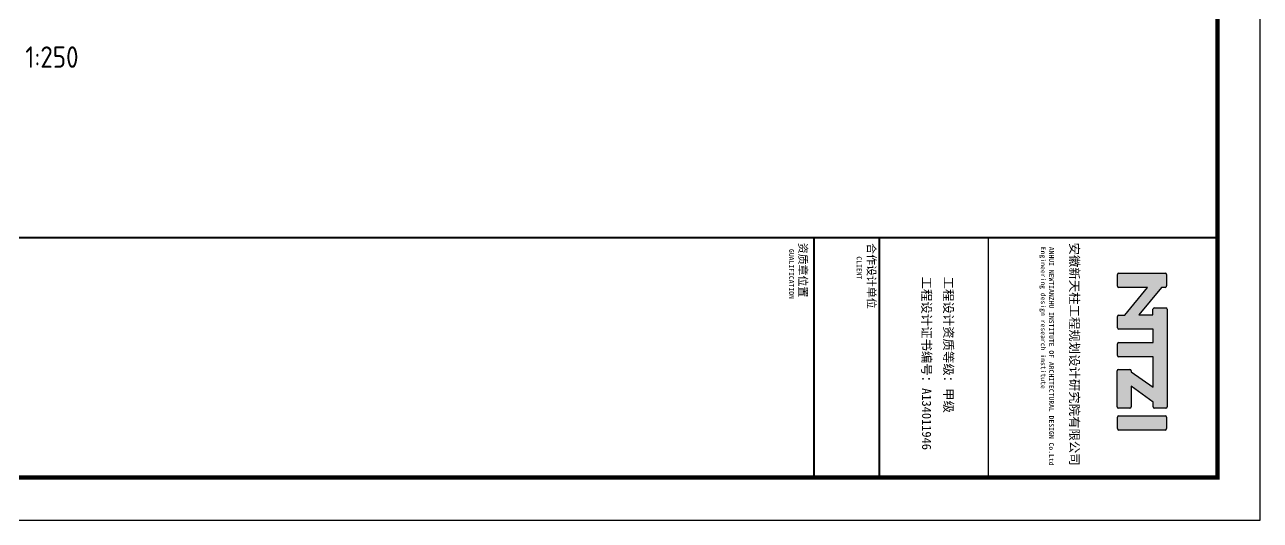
# Model space of a CAD drawing. Extents: x -4407041 to 173436, y -470270 to -29437.
# Drawn here: x -225208 to -153016, y -292187 to -263205 of the extents above; entities that cross this region are included whole.
import ezdxf

# ---------------------------------------------------------------- set-up
doc = ezdxf.new("R2010")
doc.units = 0
doc.header["$LTSCALE"] = 1000
doc.header["$MEASUREMENT"] = 0
doc.layers.add('PUB_TEXT', color=7, linetype='Continuous')
doc.layers.add('PUB_TITLE', color=4, linetype='Continuous')
doc.styles.get("Standard").update_dxf_attribs({"font": 'gbenor.shx', "bigfont": 'gbcbig.shx'})
doc.styles.add('TQ', font='')
doc.styles.get('TQ').set_extended_font_data('SimSun')

msp = doc.modelspace()

# ---------------------------------------------------------------- hatches: boundary and pattern name
h = msp.add_hatch(color=256)
h.paths.add_polyline_path([(-159614.6, -278568.4), (-160936, -280184.9), (-161279.4, -280184.9, 0.4142136), (-161359.4, -280264.9), (-161359.4, -280922.8, 0.4142136), (-161279.4, -281002.8), (-159282, -281002.8), (-159282, -281787), (-161276.1, -281787, 0.4142136), (-161356.1, -281867), (-161356.1, -282542.1, 0.4142136), (-161276.1, -282622.1), (-159282.4, -282622.1), (-159282.4, -284403.6), (-160560.4, -283498.2), (-160560.4, -283443.1, 0.4142136), (-160640.4, -283363.1), (-161297, -283363.1, 0.4142136), (-161377, -283443.1), (-161377, -285543.8, 0.4142136), (-161297, -285623.8), (-160634.9, -285623.8, 0.4142136), (-160554.9, -285543.8), (-160554.9, -284343.3), (-159270.1, -285279.5), (-159270.1, -285545.7, 0.4142136), (-159190.1, -285625.7), (-158538.9, -285625.7, 0.4142136), (-158458.9, -285545.7), (-158458.9, -279849.4, 0.4142136), (-158538.9, -279769.4), (-159205.3, -279769.4, 0.4142136), (-159285.3, -279849.4), (-159285.3, -280177), (-160105.7, -280177), (-158788.3, -278564), (-158567, -278564.5, 0.4148904), (-158486.8, -278484.5), (-158486.8, -277814.5, 0.4142136), (-158566.8, -277734.5), (-161284.9, -277734.5, 0.4142136), (-161364.9, -277814.5), (-161364.9, -278488.4, 0.4142136), (-161284.9, -278568.4)])
h.paths.add_polyline_path([(-161279.3, -286078.9, 0.4142136), (-161359.3, -286158.9), (-161359.3, -286827.4, 0.4142136), (-161279.3, -286907.4), (-158569.3, -286907.4, 0.4142136), (-158489.3, -286827.4), (-158489.3, -286158.9, 0.4142136), (-158569.3, -286078.9)])

# ---------------------------------------------------------------- linework, layer by layer
for p, q in [((-161364.9, -278488.4), (-161364.9, -277814.5)), ((-161284.9, -277734.5), (-158566.8, -277734.5)), ((-158486.8, -277814.5), (-158486.8, -278484.5)), ((-159614.6, -278568.4), (-161284.9, -278568.4)), ((-160936, -280184.9), (-159614.6, -278568.4)), ((-158788.3, -278564), (-160105.7, -280177)), ((-158567, -278564.5), (-158788.3, -278564)), ((-159285.3, -280177), (-159285.3, -279849.4)), ((-159205.3, -279769.4), (-158538.9, -279769.4)), ((-158458.9, -279849.4), (-158458.9, -285545.7)), ((-161359.4, -280922.8), (-161359.4, -280264.9)), ((-161279.4, -280184.9), (-160936, -280184.9)), ((-160105.7, -280177), (-159285.3, -280177)), ((-159282, -281002.8), (-161279.4, -281002.8)), ((-159282, -281787), (-159282, -281002.8)), ((-161356.1, -282542.1), (-161356.1, -281867)), ((-161276.1, -281787), (-159282, -281787)), ((-159282.4, -282622.1), (-161276.1, -282622.1)), ((-159282.4, -284403.6), (-159282.4, -282622.1)), ((-161377, -285543.8), (-161377, -283443.1)), ((-161297, -283363.1), (-160640.4, -283363.1)), ((-160560.4, -283443.1), (-160560.4, -283498.2)), ((-160560.4, -283498.2), (-159282.4, -284403.6)), ((-159270.1, -285279.5), (-160554.9, -284343.3)), ((-160554.9, -284343.3), (-160554.9, -285543.8)), ((-160634.9, -285623.8), (-161297, -285623.8)), ((-159270.1, -285545.7), (-159270.1, -285279.5)), ((-158538.9, -285625.7), (-159190.1, -285625.7)), ((-161359.3, -286827.4), (-161359.3, -286158.9)), ((-161279.3, -286078.9), (-158569.3, -286078.9)), ((-158489.3, -286158.9), (-158489.3, -286827.4)), ((-158569.3, -286907.4), (-161279.3, -286907.4))]:
    msp.add_line(p, q)
for centre, start, end in [((-161284.9, -277814.5, -69.6), 90, 180), ((-158566.8, -277814.5, -69.6), 0, 90), ((-161284.9, -278488.4, -69.6), 180, 270), ((-158566.8, -278484.5, -69.6), 269.867634, 0), ((-159205.3, -279849.4, -69.6), 90, 180), ((-158538.9, -279849.4, -69.6), 0, 90), ((-161279.4, -280264.9, -69.6), 90, 180), ((-161279.4, -280922.8, -69.6), 180, 270), ((-161276.1, -281867, -69.6), 90, 180), ((-161276.1, -282542.1, -69.6), 180, 270), ((-161297, -283443.1, -69.6), 90, 180), ((-160640.4, -283443.1, -69.6), 0, 90), ((-161297, -285543.8, -69.6), 180, 270), ((-160634.9, -285543.8, -69.6), 270, 0), ((-159190.1, -285545.7, -69.6), 180, 270), ((-158538.9, -285545.7, -69.6), 270, 0), ((-161279.3, -286158.9, -69.6), 90, 180), ((-158569.3, -286158.9, -69.6), 0, 90), ((-161279.3, -286827.4, -69.6), 180, 270), ((-158569.3, -286827.4, -69.6), 270, 0)]:
    msp.add_arc(centre, 80, start, end)
at = {"layer": 'PUB_TEXT'}
for q in [(-155516.5, -287847.4), (-156840.3, -289686.9)]:
    msp.add_line((-155516.5, -289686.9), q, dxfattribs=at)
at = {"layer": 'PUB_TITLE', "lineweight": 40}
msp.add_line((-179104.7, -275655.7), (-179104.7, -289680.7), dxfattribs=at)
at = {"layer": 'PUB_TITLE'}
msp.add_line((-155516.5, -289686.9), (-155516.5, -275661.9), dxfattribs=at)
msp.add_lwpolyline([(-301516.5, -29436.9), (-301516.5, -292186.9), (-153016.5, -292186.9), (-153016.5, -29436.9)], close=True, dxfattribs=at)
at = {"layer": 'PUB_TITLE', "const_width": 250}
msp.add_lwpolyline([(-299016.5, -35686.9), (-299016.5, -289686.9), (-155516.5, -289686.9), (-155516.5, -35686.9)], close=True, dxfattribs=at)
at = {"layer": 'PUB_TITLE', "lineweight": 40, "elevation": -69.6}
for points, const_width in [([(-155516.5, -275661.9), (-299016.5, -275661.9)], 106.2), ([(-179104, -275661.9), (-179104, -289686.9)], 106.2), ([(-175279, -275661.9), (-175279, -289686.9)], 106.2), ([(-168904, -275661.9), (-168904, -289686.9)], 63.8)]:
    msp.add_lwpolyline(points, dxfattribs=dict(at, const_width=const_width))

# ---------------------------------------------------------------- texts
at = {"layer": 'PUB_TEXT'}
msp.add_text('1:250', height=1250, dxfattribs=at).set_placement((-225174, -265722.5))
at = {"layer": 'PUB_TEXT', "attachment_point": 1, "rotation": 270, "style": 'TQ'}
for s, insert, char_height, width in [('GUALIFICATION', (-180264.5, -276320, -69.6), 286.875, 6702.25), ('资质章位置', (-179507.8, -275958.8, -69.6), 467.5, 5312.5), ('合作设计单位', (-175503.6, -275985.6, -69.6), 467.5, 4373.15), ('ANHUI NEWTIANZHU INSTITUTE OF ARCHITECTURAL DESIGN Co.Ltd\\PEngineering design research institute', (-165072.5, -276192.9, -69.6), 286.875, 13143.385), ('CLIENT', (-176311.1, -276750.8, -69.6), 286.87, 5998.875)]:
    msp.add_mtext(s, dxfattribs=dict(at, insert=insert, char_height=char_height, width=width))
at = {"layer": 'PUB_TEXT', "char_height": 531.25, "attachment_point": 1, "rotation": 270, "style": 'TQ'}
for s, insert in [('安徽新天柱工程规划设计研究院有限公司 ', (-163609.5, -275947.3, -69.6)), ('工程设计证书编号：A134011946', (-172244, -277936.8, -69.6)), ('工程设计资质等级：甲级 ', (-170969, -277936.8, -69.6))]:
    msp.add_mtext(s, dxfattribs=dict(at, insert=insert))

doc.saveas('drawing.dxf')
